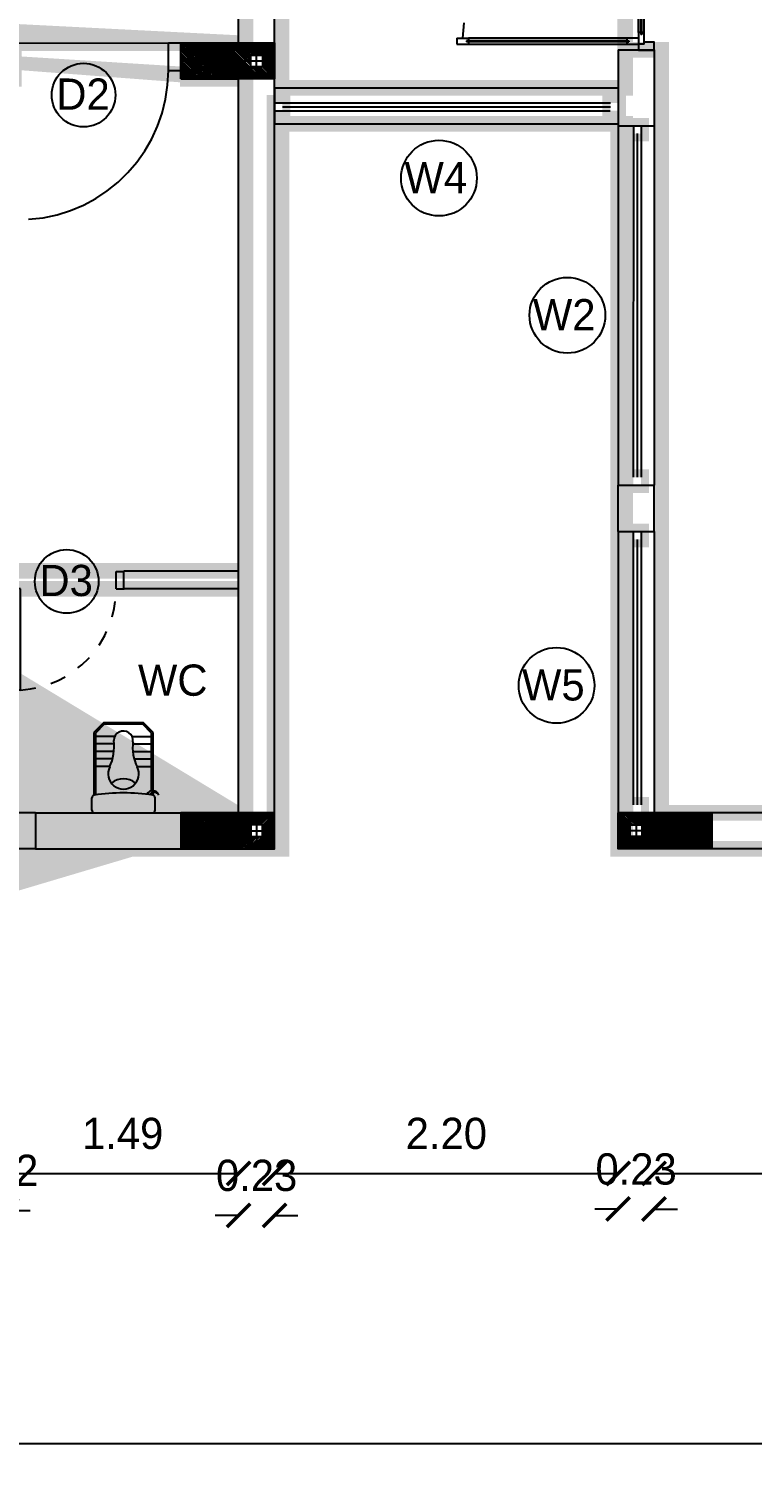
# Model space of a CAD drawing. Header units: metres. Extents: x 6101839 to 6102590, y -6659932 to -6659648.
# Drawn here: x 6102342.81 to 6102347.44, y -6659713.43 to -6659704.29 of the extents above; entities that cross this region are included whole.
import ezdxf

# ---------------------------------------------------------------- set-up
doc = ezdxf.new("R2010")
doc.units = ezdxf.units.M
doc.header["$LTSCALE"] = 500
doc.header["$MEASUREMENT"] = 0
doc.linetypes.add('HIDDEN', pattern=[0.375, 0.25, -0.125])
doc.layers.get('0').update_dxf_attribs({"linetype": 'CONTINUOUS'})
doc.layers.get('Defpoints').update_dxf_attribs({"linetype": 'CONTINUOUS'})
for name, color, linetype in [('Bldg', 44, 'CONTINUOUS'), ('BLK_1_FLR_2_CARPET_AREA', 25, 'CONTINUOUS'), ('BLK_1_FLR_2_URINAL', 235, 'CONTINUOUS'), ('BLK_1_FLR_2_WATER_CLOSET', 213, 'CONTINUOUS'), ('BLK_1_LVL_2_BLDG_FOOT_PRINT', 1, 'CONTINUOUS'), ('COL', 2, 'CONTINUOUS'), ('DIM', 205, 'CONTINUOUS'), ('DOORTEXT', 13, 'CONTINUOUS'), ('ED', 30, 'CONTINUOUS'), ('FURN', 156, 'CONTINUOUS'), ('FURN1', 252, 'CONTINUOUS'), ('FURNITURE', 252, 'CONTINUOUS'), ('FURNITURES', 252, 'CONTINUOUS'), ('HATCH', 15, 'CONTINUOUS'), ('TEXT', 4, 'CONTINUOUS'), ('TOILET', 8, 'CONTINUOUS'), ('W-SCH', 205, 'CONTINUOUS'), ('wall', 125, 'CONTINUOUS'), ('WALL TILE', 251, 'CONTINUOUS'), ('wall1', 125, 'CONTINUOUS'), ('WINDOWS', 252, 'CONTINUOUS')]:
    doc.layers.add(name, color=color, linetype=linetype)
doc.layers.add('BLK_1_FLR_2_BLT_UP_AREA', color=26, linetype='CONTINUOUS', plot=False)
doc.styles.add('RM', font='GOTHIC.TTF')
doc.styles.add('S2', font='GOTHIC.TTF')
doc.styles.add('USA TEXT', font='GOTHIC.TTF')
doc.dimstyles.new('1-100-ED', dxfattribs={"dimtxt": 0.2, "dimasz": 0.15, "dimexe": 0.18, "dimexo": 0.0625, "dimgap": 0.15, "dimtad": 1, "dimzin": 0, "dimdsep": 46, "dimtxsty": 'USA TEXT', "dimblk": 'ARCHTICK', "dimcen": 0.1, "dimse1": 1, "dimse2": 1, "dimclrd": 256, "dimclrt": 256, "dimadec": 0, "dimazin": 0, "dimtfac": 1, "dimtofl": 0, "dimtmove": 0, "dimatfit": 3, "dimldrblk": 'ARCHTICK', "dimfxl": 0.18, "dimtolj": 1, "dimtzin": 0, "dimarcsym": 0})

# ---------------------------------------------------------------- blocks, each defined once
blk = doc.blocks.new('NEWCOL')
at = {"layer": 'HATCH'}
h = blk.add_hatch(dxfattribs=at)
h.set_pattern_fill('ANSI31', color=256, scale=3, angle=270, style=0)
h.set_pattern_definition([(315, (-629970.925706138, -258732.0878365731), (6.735192090801866, 6.735192090801863), [])])
h.paths.add_polyline_path([(0, 115), (-115, 115), (-115, 0), (-37.5, 0), (-37.49999999988359, 37.50000000002911), (0, 37.4999999999709)])
h.paths.add_polyline_path([(115, 115.0000000000291), (0, 115), (1.164153e-10, 37.50000000002911), (37.5, 37.4999999999709), (37.5, 0), (115, 0)])
h.paths.add_polyline_path([(115, 0), (37.5, 0), (37.50000000011642, -37.4999999999709), (0, -37.4999999999709), (1.164153e-10, -484.9999999999708), (115, -485)])
h.paths.add_polyline_path([(0, -37.5), (-37.49999999988359, -37.4999999999709), (-37.5, 0), (-115, 0), (-115, -485), (0, -485)])
at = {"layer": 'COL'}
for p, q in [((0, -485), (0, 115)), ((-115, 0), (115, 0))]:
    blk.add_line(p, q, dxfattribs=at)
for points in [[(-115, -485), (115, -485), (115, 115), (-115, 115)], [(-37.5, -37.5), (37.5, -37.5), (37.5, 37.5), (-37.5, 37.5)]]:
    blk.add_lwpolyline(points, close=True, dxfattribs=at)
blk = doc.blocks.new('PIO-DOOR 750')
at = {"layer": 'FURN1'}
for p, q in [((-110.0000000009313, -49.99999999906868), (-110.0000000004656, 0)), ((-9.313226e-10, -50.00000000046566), (-110.0000000009313, -49.99999999953434)), ((-9.313226e-10, -50.00000000046566), (0, -4.656613e-10)), ((-110.0000000009313, -700.0000000023282), (-110.0000000004656, -750.000000001397)), ((-9.313226e-10, -700.0000000004657), (-110.0000000009313, -700.0000000018626)), ((-9.313226e-10, -662.5000000004657), (-4.656613e-10, -750.0000000004657)), ((648.9173676199277, -662.5000000009312), (-9.313226e-10, -662.5000000004657)), ((648.9173676199277, -700), (-9.313226e-10, -700.0000000004657)), ((648.9173676199277, -662.5000000009312), (648.9173676199277, -700))]:
    blk.add_line(p, q, dxfattribs=at)
at = {"layer": 'FURN1', "linetype": 'HIDDEN', "ltscale": 0.5}
blk.add_arc((0.0460500242188573, -699.9512119828723), 649.9512136138187, 3.303302686255516, 90.00405950692759, dxfattribs=at)
blk = doc.blocks.new('_ArchTick')
at = {"color": 0, "linetype": 'ByBlock', "const_width": 0.15}
blk.add_lwpolyline([(-0.5, -0.5), (0.5, 0.5)], dxfattribs=at)
blk = doc.blocks.new('*D537')
at = {"layer": 'Defpoints', "color": 0, "transparency": 16777216}
for p in [(6102342.553127461, -6659709.048467837), (6102342.668127461, -6659709.061967838), (6102342.668127461, -6659711.8528141)]:
    blk.add_point(p, dxfattribs=at)
at = {"layer": 'ED', "lineweight": -2, "transparency": 16777216}
for p, q in [((6102342.553127461, -6659711.8528141), (6102342.403127461, -6659711.8528141)), ((6102342.668127461, -6659711.8528141), (6102342.818127462, -6659711.8528141))]:
    blk.add_line(p, q, dxfattribs=at)
at = {"layer": 'ED', "lineweight": -2, "transparency": 16777216, "xscale": 0.15, "yscale": 0.15, "zscale": 0.15}
blk.add_blockref('_ArchTick', (6102342.553127461, -6659711.8528141), dxfattribs=at)
at = {"layer": 'ED', "lineweight": -2, "transparency": 16777216, "xscale": 0.15, "yscale": 0.15, "zscale": 0.15, "rotation": 180}
blk.add_blockref('_ArchTick', (6102342.668127461, -6659711.8528141), dxfattribs=at)
at = {"layer": 'ED', "transparency": 16777216, "insert": (6102342.610627461, -6659711.597783509), "char_height": 0.2, "attachment_point": 5, "style": 'USA TEXT'}
blk.add_mtext('\\A1;0.12', dxfattribs=at)
blk = doc.blocks.new('*D538')
at = {"layer": 'Defpoints', "color": 0, "transparency": 16777216}
for p in [(6102344.153127463, -6659708.416967839), (6102342.668127461, -6659709.061967838), (6102344.153127463, -6659711.616467839)]:
    blk.add_point(p, dxfattribs=at)
at = {"layer": 'ED', "lineweight": -2, "transparency": 16777216}
blk.add_line((6102342.668127461, -6659711.616467839), (6102344.153127463, -6659711.616467839), dxfattribs=at)
at = {"layer": 'ED', "lineweight": -2, "transparency": 16777216, "xscale": 0.15, "yscale": 0.15, "zscale": 0.15, "rotation": 180}
blk.add_blockref('_ArchTick', (6102342.668127461, -6659711.616467839), dxfattribs=at)
at = {"layer": 'ED', "lineweight": -2, "transparency": 16777216, "xscale": 0.15, "yscale": 0.15, "zscale": 0.15}
blk.add_blockref('_ArchTick', (6102344.153127463, -6659711.616467839), dxfattribs=at)
at = {"layer": 'ED', "transparency": 16777216, "insert": (6102343.410627462, -6659711.361437248), "char_height": 0.2, "attachment_point": 5, "style": 'USA TEXT'}
blk.add_mtext('\\A1;1.49', dxfattribs=at)
blk = doc.blocks.new('*D539')
at = {"layer": 'Defpoints', "color": 0, "transparency": 16777216}
for p in [(6102344.153127463, -6659708.416967839), (6102344.38312746, -6659708.515467837), (6102344.38312746, -6659711.88512001)]:
    blk.add_point(p, dxfattribs=at)
at = {"layer": 'ED', "lineweight": -2, "transparency": 16777216}
for p, q in [((6102344.153127463, -6659711.88512001), (6102344.003127462, -6659711.88512001)), ((6102344.38312746, -6659711.88512001), (6102344.533127461, -6659711.88512001))]:
    blk.add_line(p, q, dxfattribs=at)
at = {"layer": 'ED', "lineweight": -2, "transparency": 16777216, "xscale": 0.15, "yscale": 0.15, "zscale": 0.15}
blk.add_blockref('_ArchTick', (6102344.153127463, -6659711.88512001), dxfattribs=at)
at = {"layer": 'ED', "lineweight": -2, "transparency": 16777216, "xscale": 0.15, "yscale": 0.15, "zscale": 0.15, "rotation": 180}
blk.add_blockref('_ArchTick', (6102344.38312746, -6659711.88512001), dxfattribs=at)
at = {"layer": 'ED', "transparency": 16777216, "insert": (6102344.268127462, -6659711.630089419), "char_height": 0.2, "attachment_point": 5, "style": 'USA TEXT'}
blk.add_mtext('\\A1;0.23', dxfattribs=at)
blk = doc.blocks.new('*D540')
at = {"layer": 'Defpoints', "color": 0, "transparency": 16777216}
for p in [(6102344.38312746, -6659708.515467837), (6102346.58284532, -6659709.133968005), (6102346.58284532, -6659711.616467839)]:
    blk.add_point(p, dxfattribs=at)
at = {"layer": 'ED', "lineweight": -2, "transparency": 16777216}
blk.add_line((6102344.38312746, -6659711.616467839), (6102346.58284532, -6659711.616467839), dxfattribs=at)
at = {"layer": 'ED', "lineweight": -2, "transparency": 16777216, "xscale": 0.15, "yscale": 0.15, "zscale": 0.15, "rotation": 180}
blk.add_blockref('_ArchTick', (6102344.38312746, -6659711.616467839), dxfattribs=at)
at = {"layer": 'ED', "lineweight": -2, "transparency": 16777216, "xscale": 0.15, "yscale": 0.15, "zscale": 0.15}
blk.add_blockref('_ArchTick', (6102346.58284532, -6659711.616467839), dxfattribs=at)
at = {"layer": 'ED', "transparency": 16777216, "insert": (6102345.482986391, -6659711.361437248), "char_height": 0.2, "attachment_point": 5, "style": 'USA TEXT'}
blk.add_mtext('\\A1;2.20', dxfattribs=at)
blk = doc.blocks.new('*D541')
at = {"layer": 'Defpoints', "color": 0, "transparency": 16777216}
for p in [(6102346.812859239, -6659708.957967885), (6102346.58284532, -6659709.133968005), (6102346.812859239, -6659711.844183343)]:
    blk.add_point(p, dxfattribs=at)
at = {"layer": 'ED', "lineweight": -2, "transparency": 16777216}
for p, q in [((6102346.58284532, -6659711.844183343), (6102346.43284532, -6659711.844183343)), ((6102346.812859239, -6659711.844183343), (6102346.962859239, -6659711.844183343))]:
    blk.add_line(p, q, dxfattribs=at)
at = {"layer": 'ED', "lineweight": -2, "transparency": 16777216, "xscale": 0.15, "yscale": 0.15, "zscale": 0.15}
blk.add_blockref('_ArchTick', (6102346.58284532, -6659711.844183343), dxfattribs=at)
at = {"layer": 'ED', "lineweight": -2, "transparency": 16777216, "xscale": 0.15, "yscale": 0.15, "zscale": 0.15, "rotation": 180}
blk.add_blockref('_ArchTick', (6102346.812859239, -6659711.844183343), dxfattribs=at)
at = {"layer": 'ED', "transparency": 16777216, "insert": (6102346.69785228, -6659711.589152751), "char_height": 0.2, "attachment_point": 5, "style": 'USA TEXT'}
blk.add_mtext('\\A1;0.23', dxfattribs=at)
blk = doc.blocks.new('*D542')
at = {"layer": 'Defpoints', "color": 0, "transparency": 16777216}
for p in [(6102356.582902786, -6659708.792467839), (6102346.812859239, -6659708.957967885), (6102356.582902786, -6659711.616467839)]:
    blk.add_point(p, dxfattribs=at)
at = {"layer": 'ED', "lineweight": -2, "transparency": 16777216}
blk.add_line((6102346.812859239, -6659711.616467839), (6102356.582902786, -6659711.616467839), dxfattribs=at)
at = {"layer": 'ED', "lineweight": -2, "transparency": 16777216, "xscale": 0.15, "yscale": 0.15, "zscale": 0.15, "rotation": 180}
blk.add_blockref('_ArchTick', (6102346.812859239, -6659711.616467839), dxfattribs=at)
at = {"layer": 'ED', "lineweight": -2, "transparency": 16777216, "xscale": 0.15, "yscale": 0.15, "zscale": 0.15}
blk.add_blockref('_ArchTick', (6102356.582902786, -6659711.616467839), dxfattribs=at)
at = {"layer": 'ED', "transparency": 16777216, "insert": (6102351.697881013, -6659711.361437248), "char_height": 0.2, "attachment_point": 5, "style": 'USA TEXT'}
blk.add_mtext('\\A1;9.77', dxfattribs=at)
blk = doc.blocks.new('A$C607F0CF8')
at = {"layer": 'FURNITURES', "color": 233}
for p, q in [((0.0028654206544161, -342.4111123308539), (0.0009551402181387, -267.470370778814)), ((-37.46909725572914, -279.9614495104179), (-37.4675053562969, -342.4120674710721)), ((-37.4675053562969, -342.4120674710721), (-21.85485086496919, -342.4116694964468)), ((-21.85516924597323, -329.9215459041299), (-15.61010744981468, -329.9213867140934)), ((-21.85485086496919, -342.4116694964468), (-21.85516924597323, -329.9215459041299)), ((-15.60978906974196, -342.4115103064105), (-15.61010744981468, -329.9213867140934)), ((-15.60978906974196, -342.4115103064105), (0.0028654206544161, -342.4111123308539)), ((-37.4273532256484, -2117.587295770645), (-21.8146987343207, -2117.58689779602)), ((-37.42576132528486, -2180.037913731299), (-37.4273532256484, -2117.587295770645)), ((-21.8146987343207, -2117.58689779602), (-21.81438035517931, -2130.077021387406)), ((-21.81438035517931, -2130.077021388337), (-15.56931855902076, -2130.07686219737)), ((-15.56963693816214, -2117.586738605984), (0.0430175513029099, -2117.586340630427)), ((-15.56963693816214, -2117.586738605984), (-15.56931855902076, -2130.07686219737)), ((0.0430175513029099, -2117.586340630427), (0.0449278308078647, -2192.527082183398))]:
    blk.add_line(p, q, dxfattribs=at)
at = {"layer": 'FURNITURES', "color": 250}
for p, q in [((-37.4273532256484, -2117.587295770645), (-37.4675053562969, -342.4120674710721)), ((-21.8146987343207, -2117.58689779602), (-21.85516924597323, -329.9215459041299)), ((-15.56963693816214, -2117.586738605984), (-15.61010744981468, -329.9213867140934)), ((0.0430175513029099, -2117.586340630427), (0.0028654206544161, -342.4111123308539))]:
    blk.add_line(p, q, dxfattribs=at)
at = {"layer": 'FURNITURES', "color": 250, "linetype": 'HIDDEN', "ltscale": 0.5}
for centre, radius, start, end in [((-284.8727277265862, -219.4228635821492), 847.0418478644448, 286.983489556694, 356.7491837130908), ((-37.42544294986874, -2192.528037321754), 1163.003696595019, 1.847770814143563, 90.0014604865433)]:
    blk.add_arc(centre, radius, start, end, dxfattribs=at)
at = {"layer": 'wall', "color": 7}
for p, q in [((-37.46941563580185, -267.4713259181008), (0.0009551402181387, -267.470370778814)), ((-37.46941563580185, -267.4713259181008), (-37.46909725572914, -279.9614495104179)), ((0, -230.000000002794), (74.94074155297132, -229.9980897223576)), ((0, -230.000000002794), (0.0009551392868161, -267.470370778814)), ((74.94169669318944, -267.4684604983777), (0.0009551402181387, -267.470370778814)), ((74.94113952759653, -245.6107442136854), (62.45101593527943, -245.6110625928268)), ((62.45101593527943, -245.6110625928268), (62.45117512531578, -251.856124388054)), ((74.94129871763289, -251.855806009844), (62.45117512531578, -251.856124388054)), ((74.94074155297132, -229.9980897223576), (486.2895825887099, -229.9876042185351)), ((74.94074155297132, -229.9980897223576), (74.94113952759653, -245.6107442136854)), ((74.94113952759653, -245.6107442136854), (498.7801041556522, -245.5999403288588)), ((74.94129871763289, -251.855806009844), (498.7802633456886, -251.8450021250174)), ((74.94129871763289, -251.855806009844), (74.94169669318944, -267.4684604983777)), ((486.2905377289279, -267.4579749945551), (74.94169669318944, -267.4684604983777)), ((560.8051584009081, -229.985704776831), (486.2895825887099, -229.9876042185351)), ((486.2895825887099, -229.9876042185351), (486.2899805633351, -245.6002587089315)), ((486.2899805633351, -245.6002587089315), (498.7801041565835, -245.5999403288588)), ((486.2901397533715, -251.8453205050901), (498.7802633456886, -251.8450021250174)), ((486.2901397533715, -251.8453205050901), (486.2905377289279, -267.4579749945551)), ((560.8061135411261, -267.456075552851), (486.2905377289279, -267.4579749945551)), ((498.7801041565835, -245.5999403288588), (498.7802633456886, -251.8450021250174)), ((560.8051584009081, -229.985704776831), (560.8061135411261, -267.456075552851)), ((-37.42544294521213, -2192.528037323617), (-37.42576132528486, -2180.037913731299)), ((-37.42544294521213, -2192.528037323617), (0.0449278308078647, -2192.527082183398)), ((0.043972690589726, -2155.056711407378), (74.98471424356103, -2155.054801126942)), ((0.043972690589726, -2155.056711407378), (0.0449278308078647, -2192.527082183398)), ((74.98566938377915, -2192.525171902962), (0.0449278308078647, -2192.527082183398)), ((74.98511221911757, -2170.667455617339), (62.49498862680048, -2170.667773997411)), ((62.49498862680048, -2170.667773997411), (62.49514781683683, -2176.912835792638)), ((74.98527140822257, -2176.912517413497), (62.49514781683683, -2176.912835792638)), ((74.98471424356103, -2155.054801126942), (1087.503148864023, -2155.028991485946)), ((74.98471424356103, -2155.054801126942), (74.98511221911757, -2170.667455617339)), ((74.98511221911757, -2170.667455617339), (1099.993670431897, -2170.641327596269)), ((74.98527140822257, -2176.912517413497), (1099.993829621002, -2176.886389392428)), ((74.98527140822257, -2176.912517413497), (74.98566938377915, -2192.525171902962)), ((1087.504104004241, -2192.499362261966), (74.98566938377915, -2192.525171902962)), ((1162.443890416994, -2155.027081206441), (1087.503148864023, -2155.028991485946)), ((1087.503148864023, -2155.028991485946), (1087.50354683958, -2170.641645977274)), ((1087.50354683958, -2170.641645977274), (1099.993670431897, -2170.641327596269)), ((1087.503706028685, -2176.886707772501), (1099.993829621933, -2176.886389392428)), ((1087.503706028685, -2176.886707772501), (1087.504104004241, -2192.499362261966)), ((1162.444845556281, -2192.497451982461), (1087.504104004241, -2192.499362261966)), ((1099.993670431897, -2170.641327596269), (1099.993829621933, -2176.886389392428)), ((1162.443890416994, -2155.027081206441), (1162.444845556281, -2192.497451982461))]:
    blk.add_line(p, q, dxfattribs=at)
for points in [[(0.0009551402181387, -267.470370778814), (0, -230.0000000018627), (-99.92098873667419, -230.0025470424444), (-99.91971521638331, -279.9630414107814), (-37.46909725572914, -279.9614495104179)], [(0.0449278308078647, -2192.527082183398), (0.0458829710260034, -2229.997452959418), (-99.87510576564821, -2230), (-99.87637928593905, -2180.039505631663), (-37.42576132528486, -2180.037913731299)]]:
    blk.add_lwpolyline(points, dxfattribs=at)
blk = doc.blocks.new('*D880')
at = {"layer": 'Defpoints', "color": 0, "transparency": 16777216}
for p in [(6102335.152997921, -6659709.193900587), (6102395.607802463, -6659709.192900512), (6102395.607802463, -6659713.345400588)]:
    blk.add_point(p, dxfattribs=at)
at = {"layer": 'ED', "lineweight": -2, "transparency": 16777216}
blk.add_line((6102335.152997921, -6659713.345400588), (6102395.607802463, -6659713.345400588), dxfattribs=at)
at = {"layer": 'ED', "lineweight": -2, "transparency": 16777216, "xscale": 0.15, "yscale": 0.15, "zscale": 0.15, "rotation": 180}
blk.add_blockref('_ArchTick', (6102335.152997921, -6659713.345400588), dxfattribs=at)
at = {"layer": 'ED', "lineweight": -2, "transparency": 16777216, "xscale": 0.15, "yscale": 0.15, "zscale": 0.15}
blk.add_blockref('_ArchTick', (6102395.607802463, -6659713.345400588), dxfattribs=at)
at = {"layer": 'ED', "transparency": 16777216, "insert": (6102365.380400192, -6659713.090369997), "char_height": 0.2, "attachment_point": 5, "style": 'USA TEXT'}
blk.add_mtext('\\A1;60.45', dxfattribs=at)
blk = doc.blocks.new('WC')
at = {"layer": 'FURN'}
for p, q in [((-202.1652330309152, 17.24999999813735), (-202.1652330309152, 95.5964265819639)), ((202.1652330309152, 17.24999999813735), (202.1652330309152, 95.5964265819639)), ((-184.9152330234647, 0), (184.9152330234647, 0))]:
    blk.add_line(p, q, dxfattribs=at)
for centre, major_axis, ratio, start_param, end_param in [((-184.9152330234647, 95.5964265819639), (17.17234938060094, 1.634905806038965), 0.9999999994265257, 1.633768042585614, 3.046673036180532), ((0, -1065.810244496911), (1193.285331289516, 0.0003994530905617), 0.9999999994822982, 1.412904658946003, 1.728687325142404), ((187.3181892000139, 99.25125431641935), (42.16871445748457, 0.3020208912271533), 0.9999999995170105, 0.3485493539200071, 2.672024582046581), ((196.218700312078, 93.78875275328757), (36.66079432159494, -0.3267933310168595), 0.999999999467452, 0.5907622091649432, 2.508204498104225), ((184.9152330234647, 95.5964265819639), (17.1723494504337, -1.634905072545328), 0.9999999994265257, 0.0949195746956122, 1.507824568290526), ((-184.9152330234647, 17.24999999813735), (17.09967164976567, 2.272384148128811), 0.9999999994686564, 3.009476231316918, 4.580272558250586), ((184.9152330234647, 17.24999999813735), (17.09967169529595, -2.272383805513848), 0.9999999994686564, -1.438679924697139, 0.1321164022365258)]:
    blk.add_ellipse(centre, major_axis=major_axis, ratio=ratio, start_param=start_param, end_param=end_param, dxfattribs=at)
at = {"layer": 'TOILET'}
for p, q in [((-127.656854249537, 576.4620173238217), (-190, 514.1188715733587)), ((-123.5147186256945, 566.4620173238217), (-180, 509.9767359495163)), ((127.656854249537, 576.4620173238217), (-127.656854249537, 576.4620173238217)), ((123.5147186256945, 566.4620173238217), (-123.5147186256945, 566.4620173238217)), ((180, 509.9767359495163), (123.5147186256945, 566.4620173238217)), ((190, 514.1188715733587), (127.656854249537, 576.4620173238217)), ((-190, 514.1188715733587), (-190, 114.8051630742848)), ((-180, 509.9767359495163), (-180, 118.9472986981273)), ((-54.93439232185483, 489.0498836375773), (-180, 489.0498836375773)), ((54.93439232185483, 489.0498836375773), (180, 489.0498836375773)), ((180, 140.7811929248273), (180, 509.9767359495163)), ((190, 141.3356883116066), (190, 514.1188715733587)), ((-59.32438625022768, 441.0498836375771), (-180, 441.0498836375771)), ((-59.85776108130813, 393.0498836375773), (-180, 393.0498836375773)), ((59.32438625395298, 441.0498836375771), (180, 441.0498836375771)), ((59.8577610850334, 393.0498836375773), (180, 393.0498836375773)), ((-68.55957281216979, 345.0498836375773), (-180, 345.0498836375773)), ((-86.24767269566652, 297.0498836375774), (-180, 297.0498836375774)), ((68.55957281589508, 345.0498836375773), (180, 345.0498836375773)), ((86.24767269939184, 297.0498836375774), (180, 297.0498836375774)), ((-190, 114.8051630742848), (-187.8001217208803, 112.6052847988903)), ((-180, 118.9472986981273), (-175.5449040941894, 114.4922027923167)), ((175.5289673916995, 114.4762660879641), (180, 118.9472986981273)), ((180, 118.9472986981273), (180, 126.6684485115111)), ((187.7993294000624, 112.6044924743473), (190, 114.8051630742848)), ((190, 114.8051630742848), (190, 129.9197422116995))]:
    blk.add_line(p, q, dxfattribs=at)
for centre, radius, start, end in [((-392.3945606667548, 428.6680217627435), 332.9833067934275, 335.871532349023, 5.792716954049294), ((0.014271354302764, 462.5121518094092), 61.12634533245974, 352.8627488923569, 180.2213801086103), ((346.5714905429631, 420.2388030327857), 288, 173.0841289521597, 206.1539489499949), ((-1.8626451e-09, 250.0503502003848), 98.1034932966918, 153.8460510500051, 26.15394894999488)]:
    blk.add_arc(centre, radius, start, end, dxfattribs=at)
at = {"layer": 'WALL TILE', "ltscale": 0.5}
blk.add_arc((0, 98.4070585630834), 119.3961613774519, 49.72363582136031, 130.2763641786397, dxfattribs=at)

msp = doc.modelspace()

# ---------------------------------------------------------------- linework, layer by layer
at = {"layer": 'Bldg', "linetype": 'ByBlock'}
for p, q in [((6102343.41812746, -6659707.872479989), (6102343.41812746, -6659707.757479987)), ((6102343.41812746, -6659707.757479987), (6102344.153127463, -6659707.757479987)), ((6102343.41812746, -6659707.872479989), (6102344.153127463, -6659707.872479989))]:
    msp.add_line(p, q, dxfattribs=at)
at = {"layer": 'BLK_1_FLR_2_BLT_UP_AREA', "color": 26, "linetype": 'Continuous', "const_width": 0.1}
msp.add_lwpolyline([(6102402.549768839, -6659709.689528665), (6102395.647912392, -6659709.689528665), (6102395.647914481, -6659709.53801688), (6102375.417928687, -6659709.537983046), (6102375.417624863, -6659704.843786133), (6102373.217926599, -6659704.843786133), (6102373.217926599, -6659708.244657993), (6102369.057928688, -6659708.244657993), (6102369.057926599, -6659704.844287127), (6102366.857926599, -6659704.844287127), (6102366.857926599, -6659709.53801688), (6102346.627940804, -6659709.53801688), (6102346.628028861, -6659704.896199905), (6102344.428283428, -6659704.896338492), (6102344.428165479, -6659709.53801688), (6102335.193171005, -6659709.53801688), (6102335.193172371, -6659704.379240473), (6102337.393171005, -6659704.379240473), (6102337.393171005, -6659701.95801688), (6102335.893171002, -6659701.958016386), (6102335.893171002, -6659697.798016878)], dxfattribs=at)
at = {"layer": 'BLK_1_FLR_2_CARPET_AREA', "color": 15, "linetype": 'Continuous', "const_width": 0.1}
msp.add_lwpolyline([(6102352.857926548, -6659701.078016917), (6102346.627940273, -6659701.078016917), (6102346.628172508, -6659704.666128743), (6102344.428165427, -6659704.666271137), (6102344.428165427, -6659701.728016918), (6102344.198165425, -6659701.728016918), (6102344.198165425, -6659704.379240509), (6102337.623171179, -6659704.378020623), (6102337.62317118, -6659701.958016917), (6102342.256697359, -6659701.958016917), (6102342.256697359, -6659701.728016918), (6102336.123170951, -6659701.728014653), (6102336.123170951, -6659698.028016917)], dxfattribs=at)
for points in [[(6102346.857940752, -6659709.308016918), (6102356.62795142, -6659709.308016918), (6102356.627940753, -6659703.538016917), (6102352.627926546, -6659703.538016917), (6102352.627926546, -6659703.308016918), (6102352.857926548, -6659703.308016918), (6102352.857875568, -6659701.308011051), (6102346.857940752, -6659701.308016916), (6102346.857940752, -6659702.422920457), (6102346.628027323, -6659702.422935338), (6102346.62786249, -6659704.423016958), (6102346.857940752, -6659704.423016918)], [(6102344.198165425, -6659709.307992983), (6102335.423170951, -6659709.308016918), (6102335.423170952, -6659704.609240509), (6102342.713165428, -6659704.609240509), (6102342.713158841, -6659704.37927485), (6102343.828164058, -6659704.379274849), (6102343.828164058, -6659704.609240509), (6102344.198165425, -6659704.609240509)]]:
    msp.add_lwpolyline(points, close=True, dxfattribs=at)
at = {"layer": 'BLK_1_FLR_2_URINAL', "ltscale": 400, "const_width": 0.1}
msp.add_lwpolyline([(6102344.19817604, -6659704.608679684), (6102344.19817604, -6659707.757479987), (6102335.423181566, -6659707.757479987), (6102335.423181567, -6659704.608679685)], close=True, dxfattribs=at)
at = {"layer": 'BLK_1_FLR_2_WATER_CLOSET', "linetype": 'Continuous', "const_width": 0.1}
msp.add_lwpolyline([(6102342.713165428, -6659709.308040853), (6102344.198165425, -6659709.308040853), (6102344.198165425, -6659707.873040852), (6102342.713165428, -6659707.873040852)], close=True, dxfattribs=at)
at = {"layer": 'BLK_1_LVL_2_BLDG_FOOT_PRINT', "ltscale": 400, "const_width": 0.1}
msp.add_lwpolyline([(6102402.504730811, -6659709.688967842), (6102395.602874367, -6659709.688967842), (6102395.602876455, -6659709.537456055), (6102375.372890661, -6659709.537422222), (6102375.372586837, -6659704.843225308), (6102373.172888572, -6659704.843225308), (6102373.172888572, -6659708.244097171), (6102369.012890662, -6659708.244097171), (6102369.012888572, -6659704.843726306), (6102366.812888573, -6659704.843726306), (6102366.812888573, -6659709.537456055), (6102346.582902779, -6659709.537456055), (6102346.582990834, -6659704.895639081), (6102344.383245403, -6659704.895777666), (6102344.383127453, -6659709.537456055), (6102335.148132977, -6659709.537456055), (6102335.148134342, -6659704.378679649), (6102337.348132977, -6659704.378679649), (6102337.348132977, -6659701.957456055), (6102335.848132979, -6659701.957455562), (6102335.848132979, -6659697.797456058)], dxfattribs=at)
at = {"layer": 'ED', "linetype": 'ByBlock'}
msp.add_line((6102342.744767512, -6659704.378711793), (6102343.703131013, -6659704.380467815), dxfattribs=at)
at = {"layer": 'FURN1', "linetype": 'ByBlock'}
for p, q in [((6102343.703130961, -6659704.378681936), (6102343.783130959, -6659704.378679647)), ((6102343.703135996, -6659704.554681933), (6102343.703130961, -6659704.378681936)), ((6102343.703135996, -6659704.554681933), (6102343.783135995, -6659704.554679642))]:
    msp.add_line(p, q, dxfattribs=at)
at = {"layer": 'FURN1', "const_width": 0.1}
for points in [[(6102344.383238397, -6659704.762774022), (6102344.433238396, -6659704.762771388), (6102344.433241031, -6659704.812771387), (6102344.383241032, -6659704.812774021)], [(6102344.383863493, -6659704.762775783), (6102344.433863493, -6659704.762773182), (6102344.433866094, -6659704.812773181), (6102344.383866094, -6659704.812775784)], [(6102346.582325407, -6659704.762631142), (6102346.532325407, -6659704.762633916), (6102346.532328184, -6659704.812633918), (6102346.582328183, -6659704.812631141)], [(6102346.582950502, -6659704.762629312), (6102346.532950503, -6659704.762632052), (6102346.532953244, -6659704.812632054), (6102346.582953246, -6659704.812629311)], [(6102346.680191215, -6659704.908684608), (6102346.68018858, -6659704.958684606), (6102346.73018858, -6659704.958687242), (6102346.730191212, -6659704.908687242)], [(6102346.680192977, -6659704.909309701), (6102346.680190374, -6659704.959309701), (6102346.730190374, -6659704.959312302), (6102346.730192978, -6659704.909312304)], [(6102346.680046503, -6659707.209067329), (6102346.680049247, -6659707.159067327), (6102346.730049248, -6659707.159070071), (6102346.730046505, -6659707.209070072)], [(6102346.680048333, -6659707.208442234), (6102346.680051109, -6659707.158442233), (6102346.73005111, -6659707.158445009), (6102346.730048331, -6659707.208445008)], [(6102346.680037729, -6659707.507066825), (6102346.680035094, -6659707.557066822), (6102346.730035094, -6659707.557069459), (6102346.730037727, -6659707.507069461)], [(6102346.680039492, -6659707.507691919), (6102346.680036888, -6659707.557691919), (6102346.730036887, -6659707.557694521), (6102346.73003949, -6659707.507694521)], [(6102346.679893018, -6659709.307449548), (6102346.679895759, -6659709.257449545), (6102346.729895761, -6659709.257452288), (6102346.729893018, -6659709.307452288)], [(6102346.679894848, -6659709.306824452), (6102346.679897622, -6659709.25682445), (6102346.729897623, -6659709.256827226), (6102346.729894848, -6659709.306827228)], [(6102342.85312746, -6659709.439397174), (6102342.803115987, -6659709.439400903), (6102342.803115987, -6659709.389459408), (6102342.85312746, -6659709.389422555)]]:
    msp.add_lwpolyline(points, close=True, dxfattribs=at)
at = {"layer": 'FURN1', "linetype": 'HIDDEN', "ltscale": 0.5}
msp.add_arc((6102342.748132492, -6659704.554711694), 0.95500350286807, 273.6020940802743, 0.0017609078562042, dxfattribs=at)
at = {"layer": 'FURNITURE', "linetype": 'ByBlock', "ltscale": 0.2}
for p, q in [((6102344.383863493, -6659704.762775783), (6102346.532950503, -6659704.762632052)), ((6102344.383866094, -6659704.812775784), (6102346.532328184, -6659704.812637677)), ((6102346.680192977, -6659704.909309701), (6102346.680049247, -6659707.159067327)), ((6102346.730192978, -6659704.909312304), (6102346.730054875, -6659707.158445009)), ((6102346.680039492, -6659707.507691919), (6102346.679895759, -6659709.257449545)), ((6102346.73003949, -6659707.507694521), (6102346.729901386, -6659709.256827226))]:
    msp.add_line(p, q, dxfattribs=at)
at = {"layer": 'FURNITURE', "color": 4, "linetype": 'ByBlock', "ltscale": 0.2}
for p, q in [((6102344.433864793, -6659704.787773183), (6102346.532951874, -6659704.78763763)), ((6102346.705190375, -6659704.959311003), (6102346.705054822, -6659707.159068703)), ((6102346.705036889, -6659707.557693219), (6102346.704901338, -6659709.257450916))]:
    msp.add_line(p, q, dxfattribs=at)
at = {"layer": 'W-SCH'}
for centre, radius in [((6102343.160141458, -6659704.712231647), 0.2037454751308166), ((6102345.435881453, -6659705.24395666), 0.2424160592048741), ((6102346.2580102, -6659706.121910033), 0.2424160592048741), ((6102343.052189588, -6659707.826135278), 0.2037454751308166), ((6102346.188452953, -6659708.491971379), 0.2424160592048741)]:
    msp.add_circle(centre, radius, dxfattribs=at)
at = {"layer": 'wall1', "linetype": 'ByBlock'}
for p, q in [((6102344.153127463, -6659704.378679647), (6102344.153127463, -6659701.727456055)), ((6102344.38312746, -6659709.537456055), (6102344.38312746, -6659701.727456055)), ((6102343.783126287, -6659704.378679647), (6102344.153127463, -6659704.378679647)), ((6102346.582824525, -6659704.422456095), (6102346.583116348, -6659704.908679692)), ((6102346.582902787, -6659704.422456054), (6102346.812902785, -6659704.422456054)), ((6102346.812824277, -6659704.422456051), (6102346.813116346, -6659704.908691614)), ((6102343.783126095, -6659704.608679647), (6102344.153127463, -6659704.608679647)), ((6102344.153127463, -6659709.307456055), (6102344.153127463, -6659704.608679647)), ((6102344.383233436, -6659704.665710268), (6102344.38324541, -6659704.895777665)), ((6102346.582945041, -6659704.665638149), (6102346.582957012, -6659704.895639081)), ((6102346.582957012, -6659704.895639081), (6102346.582990843, -6659704.895639081)), ((6102346.583116348, -6659704.908679603), (6102346.813116346, -6659704.908691668)), ((6102346.582973974, -6659707.209061864), (6102346.812973973, -6659707.209073832)), ((6102346.582973974, -6659707.507061862), (6102346.582973974, -6659707.209061864)), ((6102346.812973973, -6659707.507073833), (6102346.812973973, -6659707.209073832)), ((6102346.582973974, -6659707.507061862), (6102346.813041371, -6659707.507073837)), ((6102346.582902787, -6659709.007444083), (6102346.582902787, -6659709.537424391)), ((6102346.812902785, -6659709.007456052), (6102346.812902785, -6659709.307456055)), ((6102342.85312746, -6659709.30743212), (6102342.85312746, -6659709.537432118)), ((6102342.85312746, -6659709.30743212), (6102344.153127463, -6659709.30743212)), ((6102346.582901855, -6659709.307444085), (6102346.812902785, -6659709.307456055)), ((6102347.897914927, -6659709.307493787), (6102346.582914925, -6659709.307424393)), ((6102342.85312746, -6659709.537432118), (6102344.38312746, -6659709.537456055)), ((6102347.897902788, -6659709.537493786), (6102346.582902787, -6659709.537424391))]:
    msp.add_line(p, q, dxfattribs=at)
at = {"layer": 'WINDOWS', "linetype": 'ByBlock'}
for p, q in [((6102344.383233436, -6659704.665710268), (6102346.582945038, -6659704.665567893)), ((6102344.383245408, -6659704.895710267), (6102346.582957006, -6659704.895567894)), ((6102346.583116348, -6659704.908679606), (6102346.582973974, -6659707.209061824)), ((6102346.813116346, -6659704.908691614), (6102346.812973973, -6659707.209073832)), ((6102346.582973974, -6659707.507061862), (6102346.582831603, -6659709.307444083)), ((6102346.812973973, -6659707.507073833), (6102346.812831597, -6659709.307456053)), ((6102342.85312746, -6659709.30743212), (6102335.978132987, -6659709.30743212)), ((6102342.85312746, -6659709.537432118), (6102335.978132987, -6659709.537432118))]:
    msp.add_line(p, q, dxfattribs=at)

# ---------------------------------------------------------------- block references
at = {"layer": 'COL', "yscale": 0.001, "zscale": 0.001}
for p, xscale, rotation in [((6102344.268126095, -6659704.493679647), -0.001, 270), ((6102344.268126095, -6659709.422456054), 0.001, 270), ((6102346.697902787, -6659709.422456054), -0.001, 90)]:
    msp.add_blockref('NEWCOL', p, dxfattribs=dict(at, xscale=xscale, rotation=rotation))
at = {"layer": 'DIM', "xscale": -0.001, "yscale": 0.001, "zscale": 0.001}
msp.add_blockref('A$C607F0CF8', (6102346.713027642, -6659702.193944258), dxfattribs=at)
at = {"layer": 'ED', "xscale": 0.001, "yscale": 0.001, "zscale": 0.001}
msp.add_blockref('WC', (6102343.415879539, -6659709.307456876), dxfattribs=at)
at = {"layer": 'FURN1', "xscale": 0.001, "yscale": 0.001, "zscale": 0.001, "rotation": 269.9984148625039}
msp.add_blockref('PIO-DOOR 750', (6102343.419379539, -6659707.87250156), dxfattribs=at)

# ---------------------------------------------------------------- texts
at = {"layer": 'DOORTEXT', "color": 3, "style": 'RM'}
for s, p in [('D2', (6102342.985829053, -6659704.806135602)), ('W4', (6102345.214684585, -6659705.340347636)), ('W2', (6102346.036813331, -6659706.218301007)), ('D3', (6102342.877877182, -6659707.920039233)), ('W5', (6102345.967256084, -6659708.588362358))]:
    msp.add_text(s, height=0.2, dxfattribs=at).set_placement(p)
at = {"layer": 'TEXT', "color": 7, "style": 'S2'}
msp.add_text('WC', height=0.2, dxfattribs=at).set_placement((6102343.508378128, -6659708.558091543))

# ---------------------------------------------------------------- dimensions: what is measured, and where the dimension line sits
at = {"layer": 'ED'}
for base, p1, p2, picture, middle in [((6102344.153127463, -6659711.616467839), (6102342.668127461, -6659709.061967838), (6102344.153127463, -6659708.416967839), '*D538', (6102343.410627462, -6659711.361437248)), ((6102346.58284532, -6659711.616467839), (6102344.38312746, -6659708.515467837), (6102346.58284532, -6659709.133968005), '*D540', (6102345.482986391, -6659711.361437248)), ((6102356.582902786, -6659711.616467839), (6102346.812859239, -6659708.957967885), (6102356.582902786, -6659708.792467839), '*D542', (6102351.697881013, -6659711.361437248)), ((6102395.607802463, -6659713.345400588), (6102335.152997921, -6659709.193900587), (6102395.607802463, -6659709.192900512), '*D880', (6102365.380400192, -6659713.090369997))]:
    dim = msp.add_linear_dim(base=base, p1=p1, p2=p2, dimstyle='1-100-ED', dxfattribs=at)
    dim.commit()
    dim.dimension.update_dxf_attribs({"geometry": picture, "text_midpoint": middle})
for base, p1, p2, picture, middle in [((6102344.38312746, -6659711.88512001), (6102344.153127463, -6659708.416967839), (6102344.38312746, -6659708.515467837), '*D539', (6102344.268127462, -6659711.88512001)), ((6102346.812859239, -6659711.844183343), (6102346.58284532, -6659709.133968005), (6102346.812859239, -6659708.957967885), '*D541', (6102346.69785228, -6659711.844183343)), ((6102342.668127461, -6659711.8528141), (6102342.553127461, -6659709.048467837), (6102342.668127461, -6659709.061967838), '*D537', (6102342.610627461, -6659711.8528141))]:
    dim = msp.add_linear_dim(base=base, p1=p1, p2=p2, dimstyle='1-100-ED', dxfattribs=at)
    dim.commit()
    dim.dimension.update_dxf_attribs({"geometry": picture, "text_midpoint": middle, "dimtype": 160})

doc.saveas('drawing.dxf')
